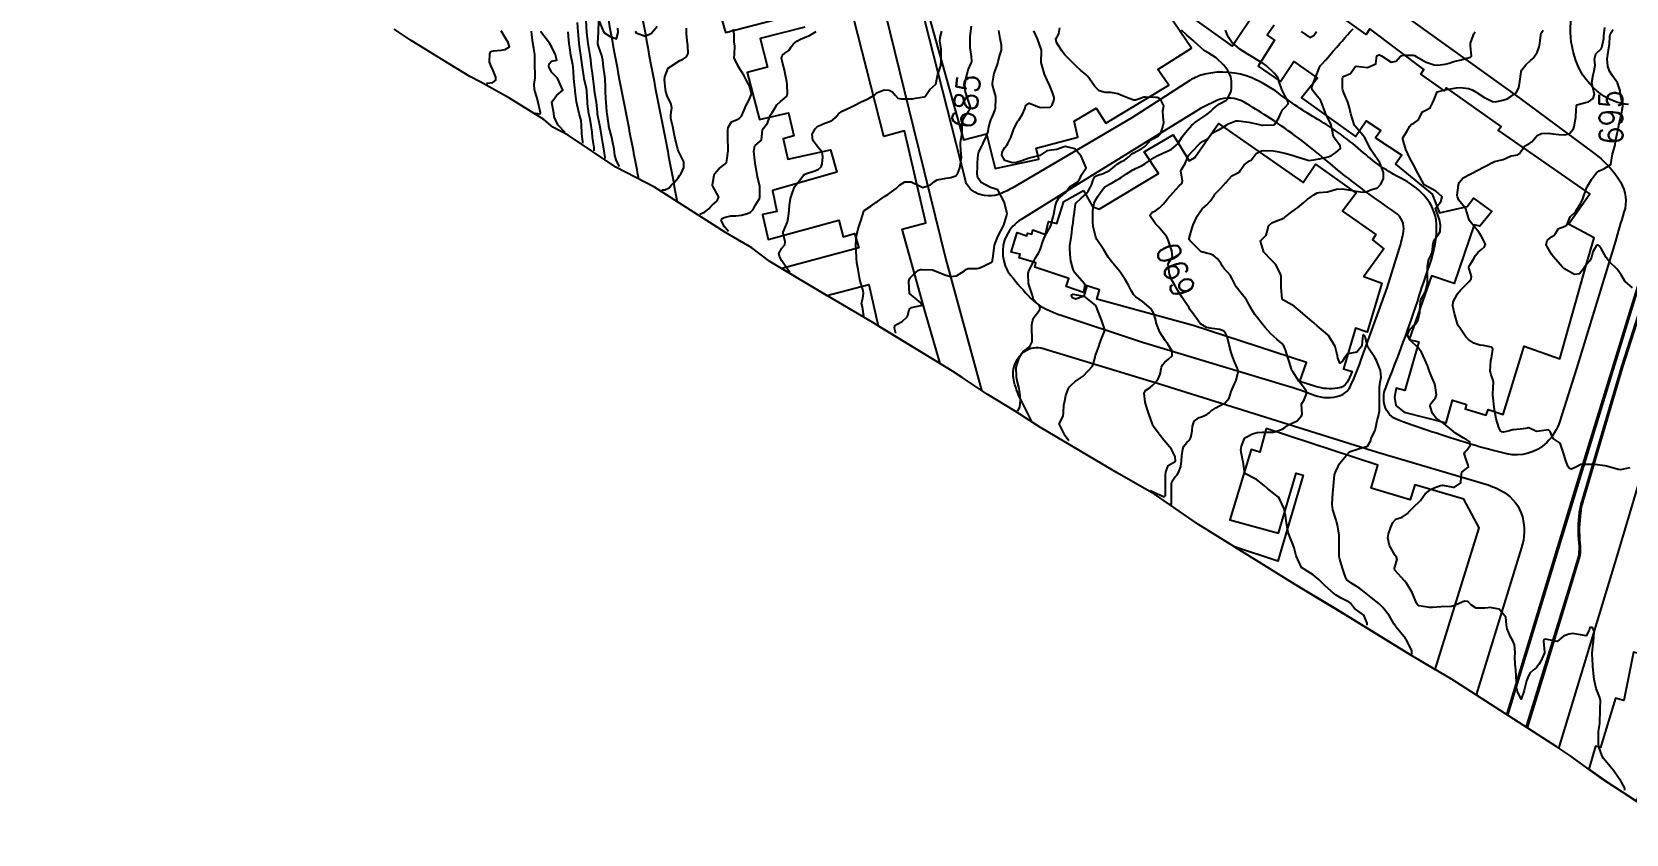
# Model space of a CAD drawing. Header units: metres. Extents: x 286371 to 293043, y 7462578 to 7466404.
# Drawn here: x 286381.9 to 286655.4, y 7465773 to 7465910.6 of the extents above; entities that cross this region are included whole.
import ezdxf
from ezdxf.enums import TextEntityAlignment as Align

# ---------------------------------------------------------------- set-up
doc = ezdxf.new("R2010")
doc.units = ezdxf.units.M
doc.header["$MEASUREMENT"] = 0
for name, color, linetype in [('Area', 45, 'Continuous'), ('Canteiro', 45, 'Continuous'), ('Cotas', 45, 'Continuous'), ('Curvas de Nivel 1m', 11, 'Continuous'), ('Curvas de Nivel 5m', 15, 'Continuous'), ('Edificações', 30, 'Continuous'), ('Vias primárias', 230, 'Continuous'), ('Vias Secundárias', 230, 'Continuous')]:
    doc.layers.add(name, color=color, linetype=linetype)
doc.styles.add('Style-STANDARD', font='STANDARD.shx')

msp = doc.modelspace()

# ---------------------------------------------------------------- linework, layer by layer
at = {"layer": 'Area'}
msp.add_polyline3d([(286659.14, 7465777.29, 696.18), (286651.34, 7465782.42, 700.86), (286645.73, 7465786.43, 692.7), (286643.48, 7465787.92, 692.77), (286625.55, 7465799.5, 692.66), (286618.85, 7465803.42, 696.83), (286605.85, 7465811.45, 694.62), (286598.61, 7465815.79, 691.11), (286582.04, 7465826.11, 690.98), (286574.46, 7465831.32, 694.46), (286568.37, 7465834.77, 688.43), (286554.9, 7465842.74, 687.73), (286550.56, 7465845.53, 687.26), (286545.8, 7465848.47, 686.76), (286541.48, 7465851.32, 686.61), (286539.82, 7465852.42, 686.4), (286526.17, 7465860.73, 690.49), (286514.51, 7465867.63, 687.85), (286508.5, 7465871.24, 684.14), (286505.39, 7465873.58, 687.27), (286500.9, 7465876.21, 683.11), (286490.74, 7465882.63, 680.98), (286488.71, 7465884, 680.82), (286482.05, 7465887.42, 680.81), (286473.87, 7465892.87, 677.04), (286471.28, 7465894.26, 676.52), (286469.7, 7465895.58, 676.35), (286469.27, 7465895.89, 676.22), (286463.86, 7465899.22, 674.17), (286458.78, 7465902.02, 674.03), (286457.04, 7465902.97, 673.9), (286453.68, 7465905.01, 673.8), (286446.96, 7465909.16, 673.57), (286444.07, 7465911.08, 673.23)], dxfattribs=at)
at = {"layer": 'Canteiro', "elevation": 692.72}
msp.add_lwpolyline([(286635.1, 7465793.39), (286646.78, 7465831.81), (286656.64, 7465863.97), (286660.11, 7465874.88, -0.02191), (286660.47, 7465875.86, -0.906858), (286661.54, 7465875.53), (286658.46, 7465865.32), (286654.58, 7465853.2), (286647.83, 7465830.35, 0.037436), (286647.35, 7465828.13, 0.060746), (286647.26, 7465822.89, -0.056974), (286647.24, 7465820.81), (286645.66, 7465815.52), (286640.99, 7465800.37), (286638.2, 7465791.26)], format="xyb", dxfattribs=at)
at = {"layer": 'Curvas de Nivel 1m', "flags": 128}
for points, elevation in [([(286478.33, 7465890.21), (286478.34, 7465890.81), (286478.3, 7465891.09), (286478.08, 7465892.57), (286478, 7465893.43), (286477.86, 7465894.57), (286477.6, 7465895.88), (286477.47, 7465896.58), (286477.23, 7465898.29), (286477.2, 7465898.58), (286477.12, 7465900.43), (286477.11, 7465900.58), (286476.98, 7465901.13), (286476.64, 7465902.59), (286476.57, 7465903.03), (286476.38, 7465904.59), (286476.26, 7465905.38), (286476.09, 7465906.6), (286475.91, 7465907.77), (286475.79, 7465908.6), (286475.65, 7465910.07), (286475.62, 7465910.61), (286475.52, 7465912.24)], 678), ([(286480.27, 7465888.88), (286480.26, 7465889.07), (286480.03, 7465890.54), (286479.85, 7465891.53), (286479.67, 7465892.54), (286479.44, 7465893.98), (286479.34, 7465894.55), (286478.95, 7465896.52), (286478.95, 7465896.55), (286478.92, 7465896.82), (286478.75, 7465898.56), (286478.72, 7465898.78), (286478.44, 7465900.56), (286478.34, 7465901.21), (286478.16, 7465902.57), (286478.05, 7465903.54), (286477.92, 7465904.57), (286477.78, 7465905.85), (286477.69, 7465906.58), (286477.36, 7465908.31), (286477.32, 7465908.58), (286477.12, 7465910.58), (286476.97, 7465912.59)], 679), ([(286459.92, 7465901.54), (286460.01, 7465901.82), (286460.99, 7465901.96), (286461.47, 7465902.34), (286461.48, 7465902.82), (286461.03, 7465904.02), (286460.63, 7465904.83), (286460.43, 7465905.46), (286460.47, 7465906.83), (286460.64, 7465907.27), (286461.08, 7465907.35), (286462.41, 7465907.48), (286463.09, 7465907.57), (286463.83, 7465908.04), (286463.58, 7465908.79), (286463.12, 7465909.56), (286462.39, 7465910.81)], 674), ([(286473.38, 7465893.37), (286472.11, 7465894.66), (286471.52, 7465896.05), (286471.44, 7465896.67), (286471.11, 7465898.5), (286471.13, 7465898.67), (286471.9, 7465899.72), (286472.97, 7465900.64), (286472.09, 7465902.66), (286471.02, 7465903.73), (286470.6, 7465904.68), (286470.61, 7465905.12), (286471.05, 7465905.58), (286471.97, 7465905.74), (286471.71, 7465906.66), (286471.08, 7465908.01), (286470.7, 7465908.68), (286469.13, 7465910.7)], 676), ([(286476.4, 7465891.54), (286476.39, 7465891.82), (286476.29, 7465892.59), (286476.24, 7465893.22), (286476.21, 7465894.59), (286476.1, 7465895.4), (286475.81, 7465896.6), (286475.45, 7465898.1), (286475.35, 7465898.61), (286475.11, 7465900.47), (286475.09, 7465900.61), (286474.99, 7465901.51), (286474.86, 7465902.62), (286474.85, 7465902.77), (286474.73, 7465904.62), (286474.69, 7465904.97), (286474.38, 7465906.62), (286474.23, 7465907.48), (286474.07, 7465908.63), (286473.95, 7465909.8), (286473.9, 7465910.63)], 677), ([(286489.99, 7465883.52), (286490.49, 7465883.49), (286491.2, 7465883.88), (286491.63, 7465884.36), (286492.18, 7465884.91), (286492.74, 7465885.55), (286493.08, 7465886.01), (286493.3, 7465886.34), (286493.73, 7465887.37), (286493.71, 7465888.33), (286492.81, 7465890.16), (286492.74, 7465890.35), (286492.71, 7465890.46), (286492.23, 7465892.35), (286492.08, 7465893.14), (286491.84, 7465894.36), (286491.5, 7465895.77), (286491.48, 7465896.37), (286491.68, 7465897.61), (286491.53, 7465898.37), (286490.96, 7465899.48), (286490.63, 7465900.38), (286490.58, 7465900.78), (286490.45, 7465902.38), (286490.5, 7465902.9), (286491.03, 7465904.37), (286493.05, 7465905.68), (286493.49, 7465905.89), (286494.22, 7465906.32), (286494.46, 7465906.93), (286494.42, 7465908.31), (286494.33, 7465909.09), (286494.18, 7465910.32), (286494.2, 7465911.26)], 681), ([(286496.5, 7465879.36), (286497.27, 7465879.66), (286498.03, 7465880.26), (286498.31, 7465880.62), (286498.67, 7465880.96), (286499.38, 7465881.55), (286499.76, 7465882.24), (286498.72, 7465884.14), (286498.64, 7465884.26), (286498.65, 7465884.33), (286498.73, 7465884.69), (286498.94, 7465886.06), (286499.01, 7465886.25), (286499.82, 7465887.19), (286500.78, 7465887.91), (286501.06, 7465888.22), (286501.14, 7465888.57), (286501.33, 7465890.21), (286501.36, 7465890.75), (286501.29, 7465892.21), (286501.31, 7465893.76), (286501.36, 7465894.21), (286501.89, 7465895.2), (286502.9, 7465895.61), (286503.29, 7465895.79), (286503.65, 7465896.17), (286504.04, 7465897.05), (286504.5, 7465898.16), (286504.66, 7465898.44), (286504.95, 7465898.94), (286505.31, 7465899.8), (286505.36, 7465900.15), (286504.99, 7465901.36), (286504.56, 7465902.16), (286504.02, 7465903.17), (286503.42, 7465904.18), (286503.04, 7465904.73), (286502.4, 7465906.19), (286502.45, 7465906.81), (286502.47, 7465908.19), (286502.39, 7465908.91), (286502.35, 7465910.2), (286502.24, 7465911.09)], 682), ([(286501.4, 7465876.34), (286500.72, 7465877.17), (286500.16, 7465878.23), (286500.3, 7465878.57), (286500.64, 7465878.78), (286501.82, 7465879.03), (286502.65, 7465879.04), (286503.65, 7465879.18), (286504.65, 7465879.47), (286505.16, 7465879.66), (286505.63, 7465880.15), (286505.96, 7465880.85), (286506.69, 7465882), (286506.76, 7465882.13), (286506.77, 7465882.2), (286506.75, 7465884.12), (286506.73, 7465884.3), (286506.36, 7465885.75), (286506.29, 7465886.13), (286506.19, 7465886.7), (286505.98, 7465888.14), (286505.84, 7465889.1), (286505.72, 7465890.14), (286505.93, 7465891.04), (286506.84, 7465891.85), (286507, 7465891.96), (286507.06, 7465892.12), (286507.24, 7465893.75), (286507.42, 7465894.12), (286508.07, 7465894.93), (286508.48, 7465896.1), (286508.63, 7465896.37), (286508.91, 7465896.78), (286509.4, 7465897.61), (286509.7, 7465898.08), (286510.31, 7465898.7), (286510.95, 7465899.16), (286511.42, 7465899.6), (286511.54, 7465900.06), (286511.45, 7465901.6), (286511.4, 7465902.06), (286511.03, 7465904.06), (286510.47, 7465906.07), (286510.58, 7465906.56), (286511.08, 7465906.97), (286511.73, 7465907.41), (286512.16, 7465908.05), (286512.56, 7465908.58), (286513.11, 7465909.02), (286513.75, 7465909.39), (286515.12, 7465909.93), (286515.17, 7465909.95), (286515.3, 7465910), (286516.42, 7465910.7)], 683), ([(286511.92, 7465869.33), (286511.4, 7465870.06), (286510.53, 7465871.32), (286510.13, 7465872.08), (286510.03, 7465872.61), (286510.57, 7465873.49), (286511.04, 7465874.07), (286511.13, 7465874.61), (286510.77, 7465876.07), (286510.8, 7465876.26), (286511.51, 7465878.05), (286511.72, 7465878.97), (286511.8, 7465880.05), (286511.87, 7465880.86), (286512.05, 7465882.04), (286512.18, 7465882.57), (286512.72, 7465884.03), (286513.61, 7465885.16), (286514.29, 7465886.01), (286514.55, 7465886.22), (286514.76, 7465886.31), (286516.03, 7465886.72), (286516.77, 7465887.02), (286517.28, 7465887.47), (286517.45, 7465887.96), (286517.61, 7465889.15), (286517.46, 7465889.96), (286516.83, 7465890.71), (286515.85, 7465891.99), (286515.76, 7465893.09), (286516.26, 7465893.98), (286516.56, 7465894.29), (286516.88, 7465894.5), (286517.91, 7465894.94), (286518.89, 7465895.31), (286519.32, 7465895.52), (286519.75, 7465895.93), (286520.28, 7465896.55), (286520.92, 7465897.01), (286521.52, 7465897.31), (286522.73, 7465897.89), (286522.87, 7465897.95), (286522.94, 7465897.99), (286524.18, 7465898.63), (286524.95, 7465898.98), (286525.55, 7465899.25), (286526.51, 7465899.83), (286526.75, 7465900.04), (286526.97, 7465900.22), (286528.09, 7465900.7), (286528.98, 7465900.62), (286529.51, 7465900.32), (286529.99, 7465899.77), (286530.45, 7465899.26), (286530.95, 7465899.11), (286532.36, 7465899.14), (286532.95, 7465899.12), (286533.45, 7465899.22), (286534.96, 7465899.48), (286535.12, 7465899.54), (286535.24, 7465899.69), (286535.95, 7465900.71), (286536.99, 7465901.66), (286537.3, 7465903.38), (286537.4, 7465903.66), (286537.84, 7465904.86), (286537.89, 7465905.65), (286537.9, 7465906.82), (286537.88, 7465907.65), (286537.68, 7465909.08), (286537.69, 7465909.66), (286538.02, 7465910.76)], 684), ([(286530.11, 7465858.87), (286529.85, 7465859.77), (286529.92, 7465860.21), (286530.36, 7465860.48), (286531.17, 7465860.95), (286532.03, 7465861.74), (286532.17, 7465861.96), (286532.4, 7465862.97), (286532.8, 7465863.34), (286534.41, 7465863.66), (286534.45, 7465863.67), (286534.63, 7465863.7), (286534.42, 7465864.12), (286532.44, 7465865.73), (286532.34, 7465867.74), (286532.34, 7465867.87), (286532.48, 7465868.38), (286533.18, 7465869.04), (286533.99, 7465869.71), (286534.36, 7465869.85), (286534.51, 7465869.85), (286536.4, 7465869.78), (286536.51, 7465869.75), (286536.69, 7465869.67), (286538.49, 7465868.93), (286539.47, 7465868.65), (286540.49, 7465868.77), (286541.87, 7465869.59), (286542.22, 7465869.88), (286542.51, 7465870), (286544.05, 7465870.03), (286544.51, 7465870.15), (286545.46, 7465870.6), (286546.53, 7465871.1), (286546.69, 7465871.36), (286546.71, 7465871.52), (286546.72, 7465871.71), (286546.95, 7465873.52), (286547.05, 7465874), (286547.62, 7465875.5), (286548.62, 7465877.48), (286549.11, 7465879.01), (286549.18, 7465879.48), (286548.68, 7465881.48), (286547.59, 7465883.5), (286546.72, 7465883.78), (286546.35, 7465883.89), (286544.73, 7465884.79), (286544.18, 7465885.55), (286544.08, 7465886.23), (286544.14, 7465887.55), (286544.12, 7465888.22), (286544.2, 7465889.55), (286544.36, 7465890.01), (286544.83, 7465890.98), (286545.02, 7465891.36), (286545.11, 7465891.54), (286545.67, 7465892.72), (286545.95, 7465893.53), (286546.08, 7465894.33), (286546.4, 7465895.52), (286546.56, 7465895.87), (286546.92, 7465896.66), (286547.17, 7465897.28), (286547.21, 7465897.51), (286547.26, 7465899.21), (286547.23, 7465899.51), (286546.98, 7465900.49), (286546.71, 7465901.52), (286546.7, 7465901.82), (286546.98, 7465903.52), (286546.99, 7465903.55), (286547.03, 7465903.63), (286547.54, 7465905.01), (286547.67, 7465905.51), (286547.97, 7465906.6), (286548.24, 7465907.5), (286548.24, 7465908.36), (286548.01, 7465909.5), (286547.77, 7465910.87)], 686), ([(286551.03, 7465845.51), (286551.19, 7465845.93), (286551.35, 7465846.24), (286551.48, 7465847.44), (286551.44, 7465848.18), (286551.25, 7465849.45), (286550.92, 7465850.75), (286550.78, 7465851.46), (286550.75, 7465852.95), (286550.84, 7465853.46), (286551.2, 7465854.52), (286551.7, 7465855.44), (286551.96, 7465855.77), (286552.29, 7465856.02), (286553.07, 7465856.66), (286553.48, 7465857.42), (286553.51, 7465858.24), (286553.41, 7465859.42), (286553.45, 7465860.33), (286553.68, 7465861.41), (286553.93, 7465861.86), (286554.39, 7465862.39), (286554.82, 7465862.99), (286554.86, 7465863.4), (286554.71, 7465863.69), (286554.42, 7465863.96), (286553.73, 7465864.71), (286553.52, 7465865.41), (286553.27, 7465866.23), (286552.87, 7465867.42), (286552.78, 7465869.14), (286552.85, 7465869.42), (286553.39, 7465870.55), (286553.83, 7465871.4), (286554.07, 7465871.87), (286554.55, 7465872.67), (286554.83, 7465873.12), (286554.93, 7465873.39), (286555.3, 7465874.67), (286555.59, 7465875.38), (286555.95, 7465876.03), (286556.62, 7465877.22), (286556.66, 7465877.32), (286556.67, 7465877.36), (286557.09, 7465878.91), (286557.19, 7465879.36), (286557.42, 7465880.6), (286557.61, 7465881.35), (286558.02, 7465882.02), (286558.7, 7465882.59), (286559.11, 7465882.92), (286559.46, 7465883.32), (286559.98, 7465884.07), (286560.73, 7465884.56), (286561.2, 7465884.84), (286561.63, 7465885.29), (286561.95, 7465886.09), (286562.77, 7465887.27), (286561.89, 7465889.29), (286560.82, 7465890.53), (286559.23, 7465890.93), (286558.83, 7465890.82), (286557.74, 7465890.43), (286556.82, 7465890.35), (286555.98, 7465890.21), (286554.8, 7465889.39), (286553.23, 7465888.98), (286552.8, 7465888.88), (286551.72, 7465888.52), (286550.79, 7465888.21), (286550.1, 7465888.15), (286548.79, 7465888.56), (286548.28, 7465889.49), (286548.34, 7465889.96), (286548.82, 7465890.77), (286549.13, 7465891.18), (286549.32, 7465891.48), (286549.81, 7465892.51), (286550.16, 7465893.47), (286550.36, 7465893.98), (286550.9, 7465895.08), (286551.05, 7465895.3), (286551.18, 7465895.45), (286551.84, 7465896.52), (286552.22, 7465897.44), (286552.41, 7465897.96), (286552.95, 7465898.39), (286554.55, 7465897.78), (286554.93, 7465897.66), (286556.6, 7465897.7), (286556.94, 7465898.03), (286557.27, 7465899.04), (286557.28, 7465899.36), (286556.98, 7465900.19), (286556.51, 7465901.37), (286556.06, 7465902.33), (286555.6, 7465903.39), (286555.05, 7465905.39), (286555.11, 7465907.37), (286555.11, 7465907.39), (286555.09, 7465907.47), (286554.38, 7465909.41), (286553.75, 7465910.8)], 687), ([(286559.77, 7465840.46), (286559.14, 7465841.33), (286558.1, 7465843.34), (286558.79, 7465844.67), (286558.87, 7465845.33), (286558.95, 7465846.54), (286559.07, 7465847.33), (286559.29, 7465848.22), (286559.66, 7465849.32), (286559.84, 7465849.68), (286560.21, 7465850.07), (286560.89, 7465850.62), (286561.92, 7465851.29), (286562.23, 7465851.52), (286563.83, 7465853.25), (286563.98, 7465853.53), (286564.28, 7465854.83), (286564.37, 7465855.16), (286564.41, 7465855.24), (286564.93, 7465856.61), (286565.1, 7465857.23), (286565.44, 7465858.11), (286565.88, 7465859.22), (286565.88, 7465859.69), (286565.4, 7465861.23), (286564.69, 7465862.95), (286564.58, 7465863.24), (286564.41, 7465863.66), (286562.43, 7465865.27), (286560.95, 7465864.77), (286560.43, 7465865.01), (286560.23, 7465865.31), (286560.24, 7465865.5), (286560.44, 7465865.59), (286562.43, 7465865.27), (286562.84, 7465866.9), (286562.55, 7465867.27), (286562.48, 7465867.36), (286560.8, 7465869.3), (286560.51, 7465869.83), (286560.1, 7465871.31), (286560.04, 7465871.81), (286559.96, 7465873.31), (286559.98, 7465873.91), (286560.16, 7465875.31), (286560.21, 7465875.7), (286560.43, 7465877.31), (286560.46, 7465877.48), (286560.65, 7465879.01), (286560.68, 7465879.28), (286560.69, 7465879.3), (286560.91, 7465881.07), (286561.03, 7465881.3), (286561.87, 7465882.11), (286562.71, 7465882.78), (286562.95, 7465883.03), (286563.11, 7465883.27), (286563.68, 7465884.31), (286563.98, 7465885.26), (286564.23, 7465885.78), (286564.76, 7465886.05), (286565.67, 7465886.32), (286566.77, 7465886.85), (286566.99, 7465886.99), (286567.25, 7465887.21), (286568.05, 7465887.93), (286568.79, 7465888.35), (286569.35, 7465888.63), (286570.07, 7465889.17), (286570.44, 7465889.53), (286570.81, 7465889.78), (286572.31, 7465890.6), (286572.83, 7465890.95), (286573, 7465891.11), (286573.85, 7465892.1), (286574.86, 7465892.61), (286575.18, 7465892.76), (286575.47, 7465893.08), (286575.83, 7465894.12), (286576.05, 7465895.07), (286575.95, 7465896.03), (286575.92, 7465897.07), (286576.07, 7465897.93), (286575.52, 7465899.08), (286574.96, 7465899.34), (286574.67, 7465899.38), (286572.96, 7465899.43), (286572.67, 7465899.41), (286571.91, 7465899.13), (286571.2, 7465898.89), (286570.95, 7465898.91), (286570.14, 7465899.16), (286568.96, 7465899.66), (286568.18, 7465899.97), (286566.97, 7465900.23), (286565.99, 7465900.24), (286564.97, 7465900.49), (286564.26, 7465901.26), (286563.75, 7465902.01), (286563.02, 7465902.95), (286562.69, 7465903.28), (286561.81, 7465904.06), (286561.05, 7465904.74), (286560.44, 7465905.31), (286559.07, 7465906.7), (286558.57, 7465907.34), (286557.66, 7465908.8), (286557.53, 7465909.36), (286558.08, 7465910.29), (286558.24, 7465911.34)], 688), ([(286573.73, 7465831.9), (286576.16, 7465830.83), (286576.34, 7465831.07), (286576.34, 7465831.49), (286576.38, 7465833.06), (286576.39, 7465834.64), (286576.42, 7465835.06), (286576.84, 7465836.2), (286578, 7465836.9), (286578.07, 7465836.97), (286578.07, 7465837.03), (286578.01, 7465837.72), (286577.37, 7465839.04), (286576.06, 7465840.56), (286575.66, 7465841.07), (286574.44, 7465842.75), (286574.19, 7465843.09), (286574.11, 7465843.29), (286573.48, 7465845.1), (286573.16, 7465846.1), (286572.9, 7465847.11), (286572.7, 7465848.61), (286572.93, 7465849.11), (286573.71, 7465849.59), (286574.21, 7465850.02), (286574.72, 7465850.59), (286575.12, 7465851.08), (286575.44, 7465851.87), (286575.68, 7465853.07), (286575.86, 7465853.47), (286576.27, 7465853.96), (286576.85, 7465854.48), (286577.51, 7465855.05), (286577.52, 7465855.82), (286576.78, 7465857.06), (286576.32, 7465857.65), (286575.38, 7465859.08), (286574.78, 7465860.68), (286574.69, 7465861.09), (286574.39, 7465862.27), (286573.89, 7465863.1), (286572.42, 7465864.33), (286571.3, 7465865.14), (286570.86, 7465865.57), (286570.45, 7465866.22), (286569.99, 7465867.16), (286569.46, 7465868.15), (286568.78, 7465869.18), (286568.66, 7465869.35), (286568.5, 7465869.54), (286567.08, 7465871.21), (286566.55, 7465871.97), (286565.77, 7465873.23), (286564.59, 7465875.02), (286564.48, 7465875.25), (286564.42, 7465875.42), (286563.96, 7465877.25), (286563.89, 7465878), (286563.89, 7465879.26), (286563.92, 7465880.01), (286564.13, 7465881.25), (286564.3, 7465881.64), (286564.7, 7465882.29), (286565.08, 7465882.87), (286565.32, 7465883.24), (286565.95, 7465884.01), (286566.73, 7465884.5), (286567.21, 7465884.74), (286567.97, 7465885.2), (286568.46, 7465885.47), (286568.75, 7465885.65), (286569.68, 7465886.25), (286570.77, 7465886.93), (286570.92, 7465887.01), (286571.22, 7465887.15), (286572.27, 7465887.65), (286572.79, 7465887.95), (286574.44, 7465889.09), (286574.81, 7465889.31), (286576.01, 7465889.88), (286576.82, 7465890.22), (286577.37, 7465890.5), (286578.07, 7465891.04), (286578.45, 7465891.42), (286578.85, 7465892), (286579.25, 7465892.63), (286579.51, 7465893.01), (286580.11, 7465893.77), (286580.89, 7465894.6), (286581.1, 7465894.78), (286581.36, 7465894.99), (286582.24, 7465895.64), (286582.91, 7465896.08), (286583.44, 7465896.43), (286584.08, 7465896.95), (286584.5, 7465897.37), (286584.94, 7465897.78), (286585.62, 7465898.25), (286586.82, 7465898.91), (286586.9, 7465898.97), (286586.96, 7465899.07), (286587.59, 7465900.28), (286587.71, 7465900.89), (286587.69, 7465902.21), (286587.56, 7465902.9), (286587.03, 7465903.97), (286586.37, 7465904.91), (286585.06, 7465906.19), (286583.77, 7465906.95), (286583.08, 7465907.39), (286581.29, 7465908.99), (286581.11, 7465909.16), (286580.05, 7465910.08), (286579.13, 7465910.9)], 689), ([(286610.97, 7465808.83), (286610.95, 7465809.17), (286610.41, 7465810.54), (286609.61, 7465811.11), (286608.76, 7465811.7), (286608.07, 7465812.58), (286607.85, 7465812.79), (286607.64, 7465812.9), (286606.49, 7465813.45), (286605.65, 7465813.97), (286604.77, 7465814.63), (286603.68, 7465815.63), (286602.65, 7465816.66), (286601.71, 7465817.46), (286599.72, 7465818.7), (286598.8, 7465820.72), (286598.42, 7465822.08), (286598.2, 7465822.73), (286597.81, 7465823.69), (286597.43, 7465824.74), (286597.28, 7465825.29), (286597.08, 7465826.75), (286596.97, 7465827.65), (286596.71, 7465828.75), (286595.91, 7465830.52), (286595.72, 7465830.77), (286593.94, 7465832.22), (286593.26, 7465832.8), (286591.96, 7465833.8), (286589.97, 7465834.85), (286589.68, 7465836.86), (286589.57, 7465837.31), (286589.26, 7465838.87), (286589.4, 7465839.51), (286589.92, 7465840.86), (286589.98, 7465840.94), (286590.07, 7465841.01), (286591.27, 7465841.64), (286592.08, 7465841.88), (286592.96, 7465841.93), (286594.08, 7465841.91), (286594.91, 7465841.96), (286596.09, 7465842.32), (286596.39, 7465842.46), (286596.81, 7465842.75), (286597.57, 7465843.27), (286598.11, 7465843.48), (286598.93, 7465843.9), (286599.71, 7465844.71), (286599.79, 7465845.04), (286599.72, 7465846.71), (286599.86, 7465847.01), (286600.17, 7465847.5), (286600.58, 7465848.7), (286600.5, 7465849.01), (286600.2, 7465849.45), (286599.66, 7465850.16), (286599.26, 7465850.71), (286598.84, 7465851.34), (286598.24, 7465852.24), (286598.05, 7465852.53), (286597.95, 7465852.73), (286597.58, 7465854.05), (286597.37, 7465854.74), (286596.96, 7465856.08), (286596.67, 7465856.75), (286596.32, 7465857.14), (286595.45, 7465857.89), (286594.44, 7465858.78), (286594.35, 7465858.88), (286593.46, 7465859.9), (286592.73, 7465860.82), (286592.57, 7465861.02), (286592.38, 7465861.25), (286591.68, 7465862.11), (286591.22, 7465862.84), (286590.93, 7465863.36), (286590.43, 7465864.3), (286590.23, 7465864.64), (286590.09, 7465864.85), (286589.37, 7465865.79), (286588.46, 7465866.87), (286587.81, 7465868.22), (286587.43, 7465868.9), (286587, 7465869.4), (286586.51, 7465869.91), (286586.07, 7465870.47), (286585.84, 7465870.92), (286585.31, 7465871.7), (286584.54, 7465872.31), (286584.1, 7465872.49), (286582.55, 7465872.87), (286582.39, 7465872.98), (286580.58, 7465874.78), (286580.43, 7465875.01), (286580.43, 7465875.17), (286580.6, 7465875.81), (286580.93, 7465877), (286581.12, 7465877.49), (286581.8, 7465878.98), (286582.12, 7465879.51), (286582.66, 7465880.24), (286583.03, 7465880.6), (286583.44, 7465880.95), (286584.04, 7465881.59), (286584.71, 7465882.55), (286584.85, 7465882.8), (286584.97, 7465882.93), (286585.85, 7465883.79), (286586.74, 7465884.77), (286586.8, 7465884.85), (286586.84, 7465884.9), (286587.76, 7465885.89), (286588.77, 7465886.46), (286589.05, 7465886.59), (286589.25, 7465886.87), (286589.84, 7465887.81), (286590.8, 7465888.49), (286591.04, 7465888.6), (286591.23, 7465888.84), (286591.89, 7465889.76), (286592.83, 7465890.21), (286593.38, 7465890.25), (286594.82, 7465890.2), (286595.49, 7465890.1), (286596.81, 7465889.78), (286598.1, 7465889.44), (286598.8, 7465889.25), (286600.43, 7465888.7), (286600.79, 7465888.58), (286600.91, 7465888.57), (286601.81, 7465888.68), (286602.66, 7465888.81), (286602.8, 7465888.83), (286604.28, 7465889.16), (286604.81, 7465889.39), (286605.55, 7465889.89), (286606.38, 7465890.61), (286606.35, 7465891.09), (286605.2, 7465892.63), (286605.1, 7465892.87), (286604.88, 7465894.15), (286604.8, 7465894.64), (286604.75, 7465894.77), (286603.81, 7465896.65), (286603.56, 7465897.28), (286603.09, 7465898.65), (286602.96, 7465898.89), (286602.15, 7465899.85), (286601.5, 7465900.68), (286601.45, 7465901.14), (286602.06, 7465902.67), (286602.35, 7465903.34), (286602.82, 7465904.66), (286602.91, 7465904.8), (286603.05, 7465904.96), (286603.85, 7465905.85), (286604.54, 7465906.63), (286604.79, 7465906.92), (286605.08, 7465907.26), (286605.73, 7465907.98), (286606.28, 7465908.61), (286606.66, 7465909.05), (286607.12, 7465909.59), (286607.59, 7465910.12), (286608, 7465910.58), (286608.57, 7465911.14)], 691), ([(286618.64, 7465803.84), (286618.61, 7465804.42), (286617.7, 7465806.28), (286617.6, 7465806.43), (286617.55, 7465806.51), (286615.93, 7465808.46), (286615.58, 7465809.01), (286614.73, 7465810.48), (286613.62, 7465811.84), (286612.93, 7465812.51), (286611.65, 7465813.59), (286610.44, 7465814.54), (286609.67, 7465815.11), (286608.18, 7465816.09), (286607.69, 7465816.4), (286607.49, 7465816.59), (286607.25, 7465817.04), (286606.73, 7465818.6), (286606.24, 7465820.12), (286606.15, 7465820.61), (286606.18, 7465822.21), (286606.17, 7465822.61), (286606.14, 7465824.28), (286606.11, 7465824.61), (286605.84, 7465826.05), (286605.72, 7465826.62), (286605.66, 7465826.82), (286605.07, 7465828.63), (286604.97, 7465829.55), (286605.03, 7465830.63), (286605.09, 7465831.46), (286605.18, 7465832.63), (286605.21, 7465833.37), (286605.35, 7465834.62), (286605.51, 7465835.09), (286606, 7465836.07), (286606.18, 7465836.44), (286606.29, 7465836.61), (286607.42, 7465837.98), (286607.93, 7465838.58), (286608.03, 7465838.63), (286609.49, 7465839.1), (286610.04, 7465839.23), (286611.03, 7465839.55), (286611.56, 7465840.52), (286611.67, 7465840.92), (286612.08, 7465841.76), (286612.33, 7465842.27), (286612.4, 7465842.51), (286612.68, 7465843.94), (286612.85, 7465844.5), (286613.08, 7465845.56), (286613.06, 7465846.5), (286613.06, 7465847.61), (286613.07, 7465848.5), (286613.07, 7465849.63), (286613.21, 7465850.5), (286613.37, 7465851.35), (286613.25, 7465852.5), (286612.56, 7465854.22), (286612.41, 7465854.51), (286612.28, 7465854.73), (286611.09, 7465856.53), (286610.59, 7465858.28), (286610.5, 7465858.54), (286610.34, 7465858.65), (286610.26, 7465858.62), (286610.23, 7465858.55), (286610.02, 7465856.84), (286609.94, 7465856.55), (286609.19, 7465855.66), (286608.29, 7465855.47), (286607.54, 7465855.33), (286607, 7465854.59), (286606.73, 7465854.13), (286606.26, 7465853.79), (286605.9, 7465854.61), (286605.84, 7465855.05), (286605.47, 7465856.62), (286604.33, 7465858.51), (286604.22, 7465858.64), (286602.36, 7465860.19), (286601.8, 7465860.67), (286600.39, 7465861.88), (286599.45, 7465862.71), (286598.42, 7465863.53), (286596.58, 7465864.6), (286596.43, 7465864.7), (286596.39, 7465864.76), (286596.36, 7465864.83), (286596.2, 7465866.76), (286596.19, 7465867.04), (286596.18, 7465868.76), (286596.06, 7465869.2), (286595.21, 7465870.77), (286594.53, 7465871.47), (286593.24, 7465872.8), (286592.67, 7465874.72), (286592.72, 7465874.81), (286593.65, 7465875.75), (286593.94, 7465876.79), (286594.05, 7465877.36), (286594.63, 7465877.88), (286595.28, 7465878.13), (286596.64, 7465878.67), (286596.7, 7465878.7), (286596.76, 7465878.75), (286597.81, 7465879.58), (286598.67, 7465880.18), (286598.98, 7465880.41), (286599.34, 7465880.71), (286600.07, 7465881.32), (286600.69, 7465881.84), (286601.17, 7465882.22), (286601.79, 7465882.68), (286602.39, 7465882.99), (286602.71, 7465883.06), (286604.17, 7465883.19), (286604.71, 7465883.32), (286605.69, 7465883.65), (286606.72, 7465883.7), (286607.77, 7465883.54), (286608.72, 7465883.35), (286610.17, 7465883.1), (286610.71, 7465883.16), (286611.76, 7465883.56), (286612.72, 7465883.86), (286613.32, 7465884.5), (286613.77, 7465885.47), (286613.74, 7465886.49), (286613.13, 7465888.15), (286612.91, 7465888.5), (286612.8, 7465888.65), (286611.52, 7465890.52), (286610.84, 7465891.9), (286610.49, 7465892.54), (286608.88, 7465894.42), (286608.82, 7465894.5), (286608.77, 7465894.57), (286608.71, 7465894.75), (286608.15, 7465896.58), (286607.91, 7465897.61), (286607.65, 7465898.58), (286606.98, 7465900.15), (286606.79, 7465900.6), (286606.73, 7465900.85), (286606.7, 7465902.6), (286606.78, 7465902.84), (286607.02, 7465903.04), (286608.12, 7465903.49), (286608.83, 7465904.57), (286608.93, 7465904.68), (286609.05, 7465904.73), (286611.04, 7465904.53), (286612.43, 7465905.14), (286612.62, 7465906.51), (286612.93, 7465906.66), (286613.08, 7465906.67), (286613.42, 7465906.5), (286615.06, 7465905.4), (286615.91, 7465905.6), (286616.69, 7465906.45), (286616.93, 7465906.59), (286617.08, 7465906.6), (286618.86, 7465906.63), (286619.08, 7465906.57), (286619.38, 7465906.41), (286621.05, 7465905.45), (286622.44, 7465904.96), (286623.04, 7465904.91), (286624.32, 7465905.06), (286625.05, 7465905.27), (286625.85, 7465905.52), (286627.06, 7465905.85), (286627.4, 7465905.95), (286628.68, 7465906.27), (286628.86, 7465906.47), (286628.69, 7465908.27), (286628.7, 7465908.67), (286629.12, 7465909.93), (286629.27, 7465910.26), (286629.51, 7465910.64)], 692), ([(286655.14, 7465780.52), (286655.17, 7465780.84), (286654.6, 7465781.86), (286653.19, 7465783.88), (286651.52, 7465785.91), (286651.24, 7465786.33), (286650.67, 7465787.92), (286650.66, 7465788.54), (286650.65, 7465789.92), (286650.66, 7465790.56), (286650.84, 7465791.92), (286650.88, 7465792.37), (286650.93, 7465793.92), (286650.94, 7465794.34), (286650.97, 7465795.92), (286650.8, 7465796.51), (286650.25, 7465797.93), (286649.87, 7465799.5), (286649.81, 7465799.94), (286649.66, 7465801.76), (286649.65, 7465801.94), (286649.55, 7465803.9), (286649.55, 7465803.94), (286649.73, 7465805.74), (286649.77, 7465805.94), (286649.87, 7465807.63), (286649.81, 7465807.94), (286649.57, 7465808.43), (286649.13, 7465808.39), (286649.04, 7465807.95), (286648.51, 7465807), (286647.55, 7465807.16), (286646.18, 7465807.37), (286645.55, 7465807.3), (286644.63, 7465806.94), (286643.53, 7465806.03), (286641.54, 7465806.39), (286641.29, 7465806.31), (286641.23, 7465806.07), (286641.36, 7465804.21), (286641.35, 7465804.07), (286640.8, 7465802.76), (286640.4, 7465802.08), (286640, 7465801.55), (286639.46, 7465801.08), (286638.94, 7465800.61), (286638.65, 7465800.11), (286638.29, 7465799.25), (286638.02, 7465798.12), (286637.9, 7465797.62), (286637.38, 7465796.12), (286636.72, 7465797.46), (286636.6, 7465798.14), (286636.56, 7465799.01), (286636.49, 7465800.14), (286636.46, 7465801.14), (286636.36, 7465802.14), (286636.3, 7465803.34), (286636.37, 7465804.14), (286636.22, 7465805.45), (286635.94, 7465806.15), (286635.54, 7465806.81), (286634.95, 7465808.16), (286634.88, 7465808.87), (286634.74, 7465810.17), (286633.62, 7465811.57), (286631.98, 7465811.85), (286631.63, 7465811.79), (286631.12, 7465811.72), (286629.63, 7465811.76), (286628.88, 7465812.26), (286628.24, 7465812.87), (286627.64, 7465812.95), (286626.2, 7465812.3), (286625.63, 7465812.07), (286625.35, 7465812.03), (286623.63, 7465811.94), (286622.14, 7465811.86), (286621.63, 7465811.84), (286619.89, 7465812.14), (286619.63, 7465812.29), (286619.53, 7465812.41), (286619.43, 7465812.61), (286618.67, 7465814.42), (286617.69, 7465816.05), (286617.38, 7465816.44), (286615.72, 7465818.28), (286615.63, 7465818.47), (286615.63, 7465818.56), (286615.73, 7465818.83), (286616.11, 7465820.1), (286615.97, 7465820.46), (286615.76, 7465820.76), (286614.77, 7465822.48), (286614.48, 7465823.81), (286614.6, 7465824.48), (286615.02, 7465825.66), (286615.34, 7465826.46), (286615.85, 7465826.99), (286616.95, 7465827.34), (286617.87, 7465827.99), (286618.07, 7465828.22), (286618.27, 7465828.42), (286619.07, 7465829.23), (286619.9, 7465830), (286620.1, 7465830.2), (286620.24, 7465830.39), (286620.93, 7465831.37), (286621.93, 7465832.14), (286622.08, 7465832.21), (286622.43, 7465832.36), (286623.52, 7465832.76), (286623.94, 7465832.83), (286625.73, 7465832.52), (286625.94, 7465832.51), (286627, 7465833.23), (286627.08, 7465834.29), (286627.21, 7465835.05), (286627.99, 7465835.71), (286628.32, 7465835.94), (286628.29, 7465836.27), (286628.01, 7465837.06), (286627.6, 7465838.28), (286627.75, 7465838.56), (286628.03, 7465838.85), (286628.65, 7465839.66), (286628.56, 7465840.27), (286628.06, 7465840.61), (286627.4, 7465840.95), (286626.09, 7465841.76), (286625.4, 7465842.31), (286624.11, 7465843.41), (286622.82, 7465844.35), (286622.14, 7465845.15), (286621.75, 7465846.37), (286621.81, 7465846.72), (286622.17, 7465847.18), (286622.68, 7465847.85), (286622.85, 7465848.35), (286622.62, 7465849.94), (286622.48, 7465850.36), (286622.22, 7465850.98), (286621.66, 7465852.37), (286621.28, 7465853.36), (286620.85, 7465854.39), (286620.29, 7465855.65), (286619.72, 7465856.4), (286618.32, 7465857.74), (286617.95, 7465858.43), (286617.94, 7465858.83), (286618.35, 7465859.62), (286618.74, 7465860.03), (286619.19, 7465860.41), (286619.66, 7465861.12), (286619.98, 7465862.4), (286620.01, 7465862.79), (286620.08, 7465864.4), (286620.14, 7465864.68), (286620.44, 7465865.18), (286620.88, 7465865.96), (286621.03, 7465866.39), (286621.29, 7465867.56), (286621.33, 7465868.38), (286621.29, 7465869.17), (286621.28, 7465870.38), (286621.47, 7465871.43), (286621.95, 7465872.36), (286622.12, 7465872.79), (286622.28, 7465874.36), (286622.35, 7465874.6), (286622.59, 7465875.06), (286623.14, 7465875.81), (286623.47, 7465876.34), (286623.52, 7465877.45), (286623.38, 7465878.34), (286622.67, 7465880.35), (286623.57, 7465881.46), (286623.81, 7465882.34), (286622.72, 7465883.31), (286620.73, 7465884.38), (286619.65, 7465886.4), (286618.79, 7465888.03), (286618.58, 7465888.42), (286618.3, 7465888.93), (286617.59, 7465890.43), (286617.06, 7465892.23), (286617.1, 7465892.44), (286617.78, 7465893.52), (286618.25, 7465894.42), (286618.55, 7465894.76), (286618.89, 7465894.92), (286619.78, 7465895.52), (286620.18, 7465896.4), (286620.42, 7465896.89), (286620.93, 7465897.15), (286621.75, 7465897.56), (286622.16, 7465898.37), (286622.38, 7465898.93), (286622.97, 7465900.35), (286624.59, 7465900.72), (286624.98, 7465900.79), (286626.29, 7465901), (286626.99, 7465901.08), (286628.35, 7465900.9), (286628.98, 7465900.65), (286629.65, 7465900.25), (286630.96, 7465899.42), (286632.46, 7465898.7), (286632.95, 7465898.62), (286634.24, 7465898.9), (286634.96, 7465899.14), (286635.62, 7465899.51), (286636.52, 7465900.15), (286636.99, 7465901.01), (286637.15, 7465902.13), (286637.37, 7465903.79), (286637.5, 7465904.13), (286638.2, 7465904.96), (286639.06, 7465905.75), (286639.26, 7465905.91), (286639.45, 7465906.1), (286640.11, 7465907.06), (286640.47, 7465908.08), (286640.56, 7465908.62), (286640.73, 7465910.08), (286640.79, 7465910.41), (286641.14, 7465910.93)], 693), ([(286655.99, 7465835.84), (286654.37, 7465835.49), (286653.99, 7465835.5), (286652.62, 7465835.9), (286652, 7465836.08), (286651.78, 7465836.13), (286650, 7465836.39), (286649.55, 7465836.4), (286648, 7465836.4), (286647.61, 7465836.36), (286646.88, 7465835.98), (286645.99, 7465835.59), (286645.67, 7465835.68), (286645.44, 7465836.01), (286645.03, 7465837.03), (286644.73, 7465838.01), (286644.05, 7465840.02), (286642.87, 7465840.85), (286642.35, 7465842.05), (286642.09, 7465842.33), (286640.46, 7465842.09), (286640.08, 7465842.05), (286639.91, 7465842.1), (286638.66, 7465842.68), (286638.09, 7465842.58), (286637.73, 7465842.49), (286636.09, 7465842.35), (286635.91, 7465842.34), (286635.37, 7465842.17), (286634.35, 7465841.91), (286634.08, 7465841.98), (286633.84, 7465842.19), (286633.53, 7465842.76), (286633.08, 7465844.2), (286632.86, 7465845.48), (286632.77, 7465846.21), (286632.55, 7465847.84), (286632.52, 7465848.21), (286632.57, 7465849.85), (286632.62, 7465850.21), (286632.63, 7465850.61), (286632.24, 7465851.78), (286632.1, 7465852.22), (286632.08, 7465852.38), (286632.17, 7465854.22), (286632.28, 7465854.65), (286632.54, 7465856.2), (286632.31, 7465856.51), (286630.9, 7465856.82), (286630.31, 7465856.86), (286629.24, 7465857.18), (286628.33, 7465857.81), (286627.9, 7465858.28), (286626.84, 7465859.81), (286626.52, 7465860.3), (286626.47, 7465860.4), (286626.37, 7465860.69), (286625.92, 7465862.31), (286625.67, 7465863.56), (286625.69, 7465864.31), (286626.44, 7465865.67), (286626.99, 7465866.29), (286627.71, 7465867.03), (286628.48, 7465867.81), (286628.81, 7465868.26), (286628.86, 7465868.63), (286628.51, 7465869.79), (286628.39, 7465870.14), (286628.37, 7465870.27), (286628.4, 7465870.38), (286628.52, 7465870.55), (286629.18, 7465871.61), (286629.54, 7465872.25), (286629.97, 7465872.83), (286630.56, 7465873.3), (286631.08, 7465873.72), (286631.25, 7465874.22), (286630.59, 7465875.52), (286630.11, 7465876.24), (286628.64, 7465878.06), (286628.5, 7465878.27), (286628.38, 7465878.54), (286627.88, 7465880.28), (286626.7, 7465881.77), (286626.45, 7465882.3), (286626.41, 7465882.59), (286626.63, 7465884.3), (286626.64, 7465884.39), (286626.74, 7465884.79), (286627.45, 7465885.59), (286628.76, 7465886.26), (286630.05, 7465886.97), (286630.78, 7465887.33), (286631.39, 7465887.62), (286632.45, 7465888.21), (286632.67, 7465888.34), (286632.8, 7465888.39), (286634.28, 7465888.7), (286634.81, 7465888.96), (286635.64, 7465889.33), (286636.81, 7465889.51), (286637.18, 7465889.78), (286637.38, 7465890.14), (286637.96, 7465891), (286638.84, 7465891.5), (286639.21, 7465891.74), (286639.5, 7465892.1), (286640.11, 7465892.85), (286640.87, 7465893.21), (286642.07, 7465893.26), (286642.87, 7465893.13), (286643.83, 7465893), (286644.87, 7465892.98), (286645.67, 7465893.21), (286646.34, 7465893.99), (286646.47, 7465894.41), (286646.75, 7465895.99), (286646.77, 7465896.13), (286646.88, 7465897.99), (286646.89, 7465898.04), (286646.95, 7465898.09), (286648.4, 7465898.51), (286648.95, 7465898.63), (286649.75, 7465899.16), (286649.95, 7465899.94), (286649.61, 7465901.33), (286649.5, 7465901.95), (286649.7, 7465903.27), (286649.92, 7465903.94), (286650.07, 7465904.92), (286649.98, 7465905.94), (286650.19, 7465906.83), (286651.09, 7465907.73), (286651.17, 7465907.85), (286651.19, 7465907.92), (286651.53, 7465909.5), (286651.57, 7465909.92), (286651.7, 7465911.36)], 694)]:
    msp.add_lwpolyline(points, dxfattribs=dict(at, elevation=elevation))
at = {"layer": 'Curvas de Nivel 5m', "flags": 128}
for points, elevation in [([(286482.72, 7465887.52), (286482.16, 7465888.5), (286481.9, 7465889.41), (286481.76, 7465890.51), (286481.51, 7465891.85), (286481.37, 7465892.52), (286480.88, 7465894.39), (286480.85, 7465894.52), (286480.85, 7465894.56), (286480.58, 7465896.53), (286480.54, 7465896.91), (286480.41, 7465898.53), (286480.37, 7465899.12), (286480.32, 7465900.53), (286480.31, 7465901.21), (286480.26, 7465902.54), (286480.15, 7465903.4), (286479.98, 7465904.54), (286479.83, 7465905.76), (286479.66, 7465906.55), (286479.09, 7465908.14), (286479, 7465908.56), (286478.99, 7465908.66), (286479.1, 7465910.55), (286479.1, 7465910.58), (286479.15, 7465912.55), (286480.04, 7465910.54), (286481.11, 7465909.83), (286482.17, 7465909.45), (286482.47, 7465910.5), (286482.41, 7465911.23)], 680), ([(286485.4, 7465910.73), (286485.57, 7465910.46), (286487.12, 7465909.9), (286488.2, 7465910.41), (286489.14, 7465911.59)], 680), ([(286524.61, 7465861.73), (286524.59, 7465861.85), (286524.41, 7465863.42), (286524.3, 7465863.86), (286524.24, 7465864.03), (286524.43, 7465864.95), (286524.56, 7465865.74), (286524.56, 7465865.85), (286524.45, 7465866.42), (286523.96, 7465867.86), (286523.89, 7465868.46), (286523.62, 7465869.87), (286523.42, 7465870.97), (286523.36, 7465871.87), (286523.28, 7465873.15), (286523.26, 7465873.87), (286523.32, 7465875.14), (286523.41, 7465875.87), (286523.64, 7465876.85), (286523.99, 7465877.86), (286524.16, 7465878.35), (286524.59, 7465879.86), (286524.61, 7465879.91), (286524.67, 7465879.95), (286525.79, 7465880.73), (286526.69, 7465881.35), (286526.97, 7465881.54), (286527.36, 7465881.81), (286528.15, 7465882.35), (286528.71, 7465882.71), (286529.35, 7465883.15), (286530.14, 7465883.77), (286530.44, 7465884.05), (286530.73, 7465884.31), (286531.62, 7465884.87), (286532.74, 7465884.91), (286534.37, 7465884.06), (286534.72, 7465883.93), (286536.06, 7465884.35), (286536.74, 7465884.96), (286537.17, 7465885.24), (286538.74, 7465885.5), (286539.53, 7465885.63), (286540.42, 7465885.94), (286540.76, 7465886.37), (286541.06, 7465887.31), (286541.12, 7465887.6), (286541.35, 7465889.05), (286541.31, 7465889.6), (286541.2, 7465891.24), (286541.22, 7465891.6), (286541.43, 7465893.03), (286541.49, 7465893.6), (286541.51, 7465894.98), (286541.63, 7465895.59), (286542.11, 7465896.39), (286542.93, 7465897.51), (286542.96, 7465897.55), (286542.97, 7465897.57), (286542.94, 7465897.69), (286542.27, 7465899.58), (286542, 7465900.56), (286541.93, 7465901.59), (286542.11, 7465902.49), (286542.39, 7465903.58), (286542.53, 7465904.08), (286543.05, 7465905.26), (286543.15, 7465905.47), (286543.17, 7465905.57), (286543.07, 7465906.42), (286542.89, 7465907.58), (286542.87, 7465907.8), (286542.83, 7465909.58), (286542.85, 7465909.85), (286543.06, 7465911.58)], 685), ([(286467.93, 7465896.7), (286469.05, 7465896.56), (286469.15, 7465896.7), (286468.93, 7465897.78), (286468.72, 7465898.71), (286468.62, 7465899.04), (286468.14, 7465900.72), (286468.08, 7465901.63), (286468.22, 7465902.72), (286468.26, 7465903.47), (286468.19, 7465904.72), (286468.18, 7465905.59), (286468.16, 7465906.72), (286468.02, 7465907.78), (286467.86, 7465908.72), (286467.67, 7465910.18), (286467.58, 7465910.73)], 675), ([(286577.1, 7465829.57), (286577.37, 7465829.57), (286577.4, 7465831.04), (286577.4, 7465832.51), (286577.41, 7465833.04), (286577.48, 7465833.51), (286577.96, 7465834.22), (286578.37, 7465834.63), (286578.59, 7465835.03), (286578.99, 7465836.02), (286579.12, 7465837.02), (286579.17, 7465837.86), (286579.33, 7465839.01), (286579.5, 7465839.55), (286580.05, 7465840.18), (286580.48, 7465840.57), (286580.69, 7465841), (286580.93, 7465842.14), (286581.01, 7465842.99), (286581.26, 7465843.84), (286582.12, 7465844.47), (286582.51, 7465844.58), (286583.47, 7465844.95), (286583.83, 7465845.25), (286584.14, 7465845.54), (286584.97, 7465846.11), (286586.15, 7465846.71), (286586.3, 7465846.77), (286586.55, 7465846.91), (286587.28, 7465847.79), (286587.65, 7465848.89), (286587.78, 7465849.3), (286588.21, 7465850.25), (286588.41, 7465850.69), (286588.48, 7465850.88), (286588.81, 7465852.31), (286588.74, 7465852.88), (286588.27, 7465853.89), (286587.84, 7465854.89), (286587.61, 7465855.58), (286587.28, 7465856.9), (286586.92, 7465858.33), (286586.67, 7465858.91), (286586.35, 7465859.26), (286585.71, 7465859.57), (286584.36, 7465859.73), (286583.41, 7465859.9), (286582.37, 7465860.55), (286582.01, 7465860.98), (286580.98, 7465862.41), (286580.56, 7465863), (286580.41, 7465863.25), (286579.22, 7465865.02), (286578.45, 7465866.27), (286578.01, 7465867.04), (286577.4, 7465868.13), (286577.03, 7465869.06), (286576.83, 7465870.75), (286576.96, 7465871.06), (286577.59, 7465872), (286577.46, 7465873.05), (286576.88, 7465874.76), (286576.78, 7465875.06), (286576.59, 7465875.46), (286575.2, 7465877.09), (286574.63, 7465877.68), (286573.66, 7465879.11), (286574.06, 7465879.71), (286574.67, 7465879.94), (286575.35, 7465880.41), (286575.95, 7465881.08), (286576.28, 7465881.48), (286576.7, 7465881.95), (286577.66, 7465883.05), (286578.73, 7465884.2), (286579.14, 7465884.62), (286579.28, 7465885.02), (286579.02, 7465886.77), (286579.11, 7465887.02), (286579.76, 7465888.04), (286580.11, 7465889), (286580.35, 7465889.46), (286580.82, 7465890), (286581.34, 7465890.47), (286581.78, 7465890.98), (286582.3, 7465891.51), (286582.85, 7465891.86), (286583.54, 7465892.26), (286584.14, 7465892.95), (286584.5, 7465893.31), (286584.87, 7465893.52), (286585.82, 7465893.98), (286586.89, 7465894.69), (286587.02, 7465894.78), (286587.28, 7465894.9), (286588.45, 7465895.33), (286588.9, 7465895.37), (286590.65, 7465895.1), (286590.9, 7465895.05), (286591.96, 7465894.83), (286592.89, 7465894.62), (286593.11, 7465894.6), (286594.89, 7465894.65), (286595, 7465894.68), (286595.13, 7465894.78), (286595.83, 7465895.86), (286596.2, 7465896.77), (286596.44, 7465897.25), (286596.94, 7465897.75), (286597.41, 7465898.28), (286597.35, 7465898.75), (286596.97, 7465899.49), (286596.29, 7465900.76), (286595.89, 7465901.88), (286595.61, 7465902.78), (286595.03, 7465903.52), (286593.67, 7465904.8), (286593.05, 7465905.25), (286591.99, 7465905.9), (286591.07, 7465906.47), (286590.39, 7465906.85), (286589.09, 7465907.67), (286587.7, 7465908.9), (286587.12, 7465909.78), (286586.68, 7465910.91)], 690), ([(286599.62, 7465910.71), (286601.12, 7465909.68), (286601.81, 7465909.99), (286602.29, 7465910.67)], 690), ([(286656.47, 7465866.72), (286655.14, 7465867.86), (286654.5, 7465868.93), (286653.85, 7465869.88), (286652.53, 7465871.18), (286651.94, 7465871.91), (286651.07, 7465873.43), (286650.73, 7465873.93), (286650.58, 7465874.03), (286650.49, 7465874.03), (286650.31, 7465873.94), (286649.64, 7465872.87), (286649.43, 7465871.95), (286649.14, 7465871.35), (286648.52, 7465870.66), (286648.23, 7465870.26), (286648.06, 7465869.97), (286647.36, 7465869.12), (286646.5, 7465868.99), (286644.69, 7465870.02), (286644.52, 7465870.19), (286642.89, 7465872.05), (286642.55, 7465872.47), (286641.66, 7465874.07), (286641.81, 7465874.84), (286642.59, 7465875.44), (286642.96, 7465875.68), (286643.24, 7465876.04), (286643.78, 7465876.87), (286644.62, 7465877.14), (286645.2, 7465877.44), (286645.42, 7465878.01), (286645.77, 7465878.89), (286646.66, 7465879.69), (286646.77, 7465879.88), (286646.83, 7465879.99), (286647.54, 7465881.12), (286647.95, 7465881.98), (286648.59, 7465883.82), (286648.63, 7465883.96), (286648.73, 7465884.16), (286649.41, 7465885.28), (286649.87, 7465885.94), (286650.27, 7465886.43), (286650.77, 7465886.79), (286651.56, 7465887.12), (286652.78, 7465887.89), (286653.03, 7465889.67), (286653.09, 7465889.89), (286653.51, 7465891.21), (286653.56, 7465891.88), (286653.76, 7465892.98), (286654, 7465893.88), (286654.13, 7465894.63), (286654.39, 7465895.87), (286654.5, 7465896.29), (286654.82, 7465897.87), (286654.81, 7465898), (286654.4, 7465899.87), (286654.34, 7465900.52), (286653.92, 7465901.88), (286653.02, 7465903.09), (286652.51, 7465903.9), (286652.23, 7465904.72), (286652.12, 7465905.91), (286652.24, 7465906.75), (286652.43, 7465907.9), (286652.5, 7465908.51), (286652.58, 7465909.9), (286652.67, 7465910.36), (286653.14, 7465911)], 695)]:
    msp.add_lwpolyline(points, dxfattribs=dict(at, elevation=elevation))
at = {"layer": 'Edificações'}
for points in [[(286535.46, 7465914.43), (286541.74, 7465892.11), (286545.65, 7465893.15), (286547.12, 7465887.15), (286554.64, 7465888.75), (286554.18, 7465890.64), (286561.35, 7465892.58), (286560.69, 7465895.29), (286564.48, 7465897.54), (286566.15, 7465894.98), (286576.92, 7465901.45), (286575.02, 7465904.16), (286580.8, 7465907.85), (286573.79, 7465918.23), (286587.78, 7465908.16), (286591.85, 7465914.21)], [(286499.3, 7465916.17), (286500.87, 7465910.51), (286513.91, 7465913.88)], [(286514.48, 7465911.44), (286506.81, 7465909.51), (286508.1, 7465904.54), (286504.61, 7465903.65), (286506.69, 7465895.58), (286511.67, 7465896.7), (286512.63, 7465892.8), (286510.75, 7465892.28), (286511.59, 7465888.75), (286518.88, 7465890.4), (286520.01, 7465886.53), (286508.96, 7465883.39), (286509.72, 7465879.78), (286507.22, 7465879.26), (286508.23, 7465874.99), (286520.3, 7465878.29), (286521.06, 7465875.47), (286523.04, 7465876), (286523.73, 7465873.56), (286510.54, 7465870.02), (286517.5, 7465865.86), (286518.28, 7465865.4), (286525.5, 7465867.3), (286527.1, 7465860.16), (286537.72, 7465853.7), (286535.15, 7465862.58), (286531.2, 7465876.75), (286535.23, 7465877.88), (286531.6, 7465893.66), (286528.05, 7465892.65), (286522.08, 7465916.03)], [(286594.98, 7465911.77), (286593.82, 7465910.07), (286595.07, 7465909.17), (286592.28, 7465904.75), (286596.08, 7465902.11), (286598.4, 7465905.56), (286602.43, 7465902.69), (286599.72, 7465899.29), (286608.95, 7465892.69), (286610.77, 7465895.36), (286613.29, 7465893.7), (286612.39, 7465892.46), (286616.89, 7465889.48), (286615.81, 7465887.93), (286622.09, 7465882.78), (286623.37, 7465879.56), (286628.13, 7465880.64), (286629.18, 7465882.11), (286632.32, 7465879.79), (286630.31, 7465877.26), (286629.3, 7465877.53), (286625.89, 7465867.47), (286621.98, 7465868.78), (286618.18, 7465857.84), (286619.8, 7465857.41), (286617.4, 7465849.06), (286615.93, 7465849.48), (286615.62, 7465847.92), (286615.85, 7465846.49), (286617.32, 7465845.37), (286624.53, 7465843.51), (286625.61, 7465847.42), (286628.01, 7465846.69), (286627.78, 7465845.91), (286631.35, 7465844.83), (286631.7, 7465845.8), (286634.3, 7465844.95), (286637.86, 7465856.67), (286643.99, 7465854.52), (286648.64, 7465870.98), (286649.88, 7465875.26), (286645.51, 7465877.62), (286649.15, 7465882.81), (286633.44, 7465893.74), (286633.95, 7465894.37), (286624.57, 7465901.01), (286624.23, 7465900.5), (286620.18, 7465903.39), (286620.69, 7465904.19), (286611.44, 7465911.16), (286610.81, 7465910.19), (286601.98, 7465916.54)]]:
    msp.add_lwpolyline(points, dxfattribs=at)
msp.add_lwpolyline([(286562.31, 7465883.39), (286563.82, 7465880.63), (286564.99, 7465880.18), (286575.17, 7465886.31), (286572.71, 7465890.05), (286577.7, 7465892.96), (286580.42, 7465888.5), (286581.37, 7465889.07), (286585.45, 7465894.92), (286599.97, 7465884.76), (286602.08, 7465887.93), (286609.09, 7465882.94), (286606.71, 7465879.84), (286612.45, 7465875.87), (286611.85, 7465874.93), (286613.81, 7465873.38), (286610.4, 7465868.62), (286613.48, 7465867.52), (286610.97, 7465859.08), (286608.96, 7465859.8), (286606.87, 7465852.8), (286608.39, 7465852.34), (286607.67, 7465850.79, -0.253684), (286605.88, 7465849.46, -0.11204), (286602.12, 7465849.76), (286599.42, 7465850.64), (286600.56, 7465853.86), (286581.09, 7465860.21), (286564.58, 7465864.74), (286565.04, 7465866.38), (286562.53, 7465867.14), (286562.3, 7465865.92), (286559.34, 7465866.91), (286559.76, 7465868.31), (286553.94, 7465870.22), (286554.11, 7465871.01), (286551.27, 7465871.82), (286551.44, 7465872.46), (286549.91, 7465872.82), (286550.89, 7465876.2), (286552.58, 7465875.65), (286552.68, 7465876.1), (286553.42, 7465875.89), (286553.63, 7465876.63), (286555.77, 7465875.87), (286556.32, 7465878.07), (286557.71, 7465877.73), (286558.94, 7465881.5)], format="xyb", close=True, dxfattribs=at)
msp.add_lwpolyline([(286593.62, 7465842.55), (286592.55, 7465838.48), (286591.03, 7465838.94), (286587.4, 7465826.89), (286595.72, 7465824.59), (286598.76, 7465834.91), (286599.95, 7465834.58), (286595.63, 7465819.82), (286588.21, 7465822.27), (286592.4, 7465819.66), (286598.17, 7465816.06), (286602.69, 7465813.34), (286607.5, 7465810.43), (286608.91, 7465809.57), (286612.35, 7465807.44), (286618.08, 7465803.89), (286622.6, 7465801.22), (286630.16, 7465825.53), (286627.51, 7465830.41), (286619.11, 7465832.9), (286618.32, 7465830.3), (286611.66, 7465832.32), (286612.78, 7465836.25)], close=True, dxfattribs=at)
at = {"layer": 'Edificações', "elevation": 697.44}
msp.add_lwpolyline([(286648.99, 7465784.1), (286652.25, 7465781.82), (286654.53, 7465780.32), (286657.23, 7465778.55), (286658.01, 7465781.3), (286664.37, 7465779.26), (286662.15, 7465775.31), (286665.79, 7465772.96), (286683.7, 7465802.95), (286690.75, 7465814.92), (286683.14, 7465818.32), (286681.76, 7465815.95), (286682.87, 7465815.36), (286673.24, 7465799.55), (286670.08, 7465800.78), (286656.64, 7465804.2), (286654.99, 7465795.91), (286653.53, 7465796.29), (286650.99, 7465787.85), (286650.12, 7465788.08)], close=True, dxfattribs=at)
at = {"layer": 'Vias primárias'}
for points, elevation in [([(286381.9, 7466093.44), (286385.11, 7466091.95), (286392.16, 7466087.88), (286401.33, 7466081.52), (286422.77, 7466064.68), (286433.8, 7466055.14), (286443.87, 7466044.65), (286457.81, 7466030.24), (286470.92, 7466020.34), (286486.34, 7466009.32), (286503.69, 7465996.27), (286508.28, 7465991.32, -0.139478), (286510.24, 7465987.45), (286514.29, 7465971.73), (286520.01, 7465947.43), (286526.62, 7465920.67), (286533.11, 7465894.11), (286538.7, 7465871.54), (286544.8, 7465849.13)], 684.6), ([(286634.91, 7465793.45), (286646.59, 7465831.87), (286656.45, 7465864.03), (286659.92, 7465874.94, -0.02191), (286660.29, 7465875.93, -0.912812), (286661.73, 7465875.48), (286658.65, 7465865.26), (286654.77, 7465853.14), (286648.02, 7465830.29, 0.037436), (286647.55, 7465828.11, 0.060746), (286647.46, 7465822.91, -0.057427), (286647.44, 7465820.77), (286645.85, 7465815.46), (286641.18, 7465800.31), (286638.39, 7465791.2)], 692.72), ([(286553.51, 7465843.63), (286551.52, 7465847.55, -0.066772), (286550.33, 7465850.94, -0.258469), (286551.73, 7465855.43, -0.242786), (286555.04, 7465856.41), (286575.15, 7465850.26), (286612.74, 7465838.52), (286631.29, 7465833, -0.062292), (286634.39, 7465831.64, -0.197005), (286637.58, 7465827.39, -0.140243), (286637.45, 7465822.13), (286629.66, 7465796.84)], 687.58)]:
    msp.add_lwpolyline(points, format="xyb", dxfattribs=dict(at, elevation=elevation))
for points in [[(286655.76, 7465898.16, -0.132204), (286651.13, 7465899.9, -0.152374), (286646.76, 7465905.68, -0.10758), (286645.9, 7465912.23, -0.051856), (286646.83, 7465917.12, 0.020603), (286649.87, 7465929.01), (286654.68, 7465947.9), (286659.31, 7465967.12)], [(286597.96, 7465927.39), (286636.97, 7465899.35), (286649.79, 7465889.89, -0.096177), (286654.4, 7465884.88, -0.220715), (286655.01, 7465879.67, 0.015407), (286653.54, 7465874.69), (286646.88, 7465852.87), (286644.02, 7465843.83, -0.12343), (286641.76, 7465840.16, -0.254418), (286634.89, 7465838.22, -0.016847), (286629.52, 7465839.64, -0.014393), (286616.23, 7465844.03, -0.24031), (286613.97, 7465846.46, -0.167412), (286614.13, 7465849.53, 0.017315), (286619.89, 7465865.32, -0.004187), (286621.81, 7465871.05, 0.074304), (286622.87, 7465876.77, 0.200771), (286620.67, 7465882.61, 0.086836), (286616.82, 7465885.47, -0.064791), (286610.33, 7465889.88, 0.048088), (286602.48, 7465895.6, -0.027191), (286595.74, 7465900.09, 0.061673), (286591.16, 7465902.71, 0.15882), (286583.12, 7465903.36, 0.079584), (286580.54, 7465902.3), (286570.58, 7465895.88), (286550.06, 7465883.83, -0.048028), (286547.69, 7465882.73, -0.255237), (286543.16, 7465883.46, -0.180765), (286541.97, 7465885.38), (286530.5, 7465930.58)], [(286643.86, 7465787.66), (286654.02, 7465821.24), (286660.03, 7465841.41), (286671.17, 7465876.51, -0.206793), (286673.75, 7465879.48, -0.26029), (286677.3, 7465879.26), (286700.14, 7465868.62), (286714.83, 7465861.73), (286716.72, 7465860.06), (286724.22, 7465845.51), (286740.61, 7465809.73)]]:
    msp.add_lwpolyline(points, format="xyb", dxfattribs=at)
msp.add_lwpolyline([(286558.29, 7465862.04), (286572.41, 7465857.37), (286597.04, 7465849.96, -0.018425), (286601.89, 7465848.3, 0.175372), (286606.32, 7465848.22, 0.198104), (286608.02, 7465849.71, 0.034013), (286609.88, 7465854.22), (286614.36, 7465866.68), (286616.51, 7465873.49, 0.037182), (286617.19, 7465876.36, 0.290956), (286615.78, 7465879.61, -0.011072), (286610.58, 7465883.31, -0.015155), (286603.24, 7465889.14, 0.03248), (286593.75, 7465896.15, 0.010718), (286589.84, 7465898.55, 0.237067), (286585.19, 7465898.84, 0.036968), (286581.45, 7465896.91), (286560.67, 7465884.07), (286551.6, 7465878.44, 0.136333), (286549.13, 7465875.75, 0.293457), (286549.8, 7465868.87, 0.025141), (286553.28, 7465864.89, 0.102575), (286556.18, 7465862.92, -0.000482)], format="xyb", close=True, dxfattribs=at)
at = {"layer": 'Vias Secundárias'}
for points in [[(286427.68, 7466060.43), (286423.45, 7466058.52, 0.140882), (286417.61, 7466053.56, 0.039395), (286414.81, 7466048.53, 0.408031), (286415.37, 7466046.98, -0.071205), (286420.02, 7466043.85), (286433.98, 7466029.62, -0.025412), (286443.74, 7466018.61, -0.009078), (286459.33, 7465998.36, -0.066656), (286472.36, 7465974.77, -0.034753), (286478.77, 7465954.21, -0.015089), (286483.17, 7465932.79, 0.000454), (286486.52, 7465913.67, 0.005455), (286489.96, 7465895.29, -0.004459), (286492.57, 7465881.47)], [(286415.89, 7466039.8), (286429.85, 7466025.57, -0.025412), (286439.22, 7466014.99, -0.009078), (286454.67, 7465994.91, -0.066656), (286466.97, 7465972.67, -0.034753), (286473.14, 7465952.87, -0.015089), (286477.47, 7465931.79, 0.000454), (286480.81, 7465912.66, 0.005455), (286484.28, 7465894.16, -0.002847), (286485.96, 7465885.41, -0.002847)]]:
    msp.add_lwpolyline(points, format="xyb", dxfattribs=at)

# ---------------------------------------------------------------- texts
at = {"layer": 'Cotas', "style": 'Style-STANDARD'}
for s, rotation, p in [('685', 82.9646, (286542.15, 7465898.69, 685)), ('695', 90.4309, (286652.78, 7465895.93, 695)), ('690', 110.7618, (286578.11, 7465869.74, 690))]:
    msp.add_text(s, height=4, rotation=rotation, dxfattribs=at).set_placement(p, align=Align.MIDDLE_CENTER)

doc.saveas('drawing.dxf')
